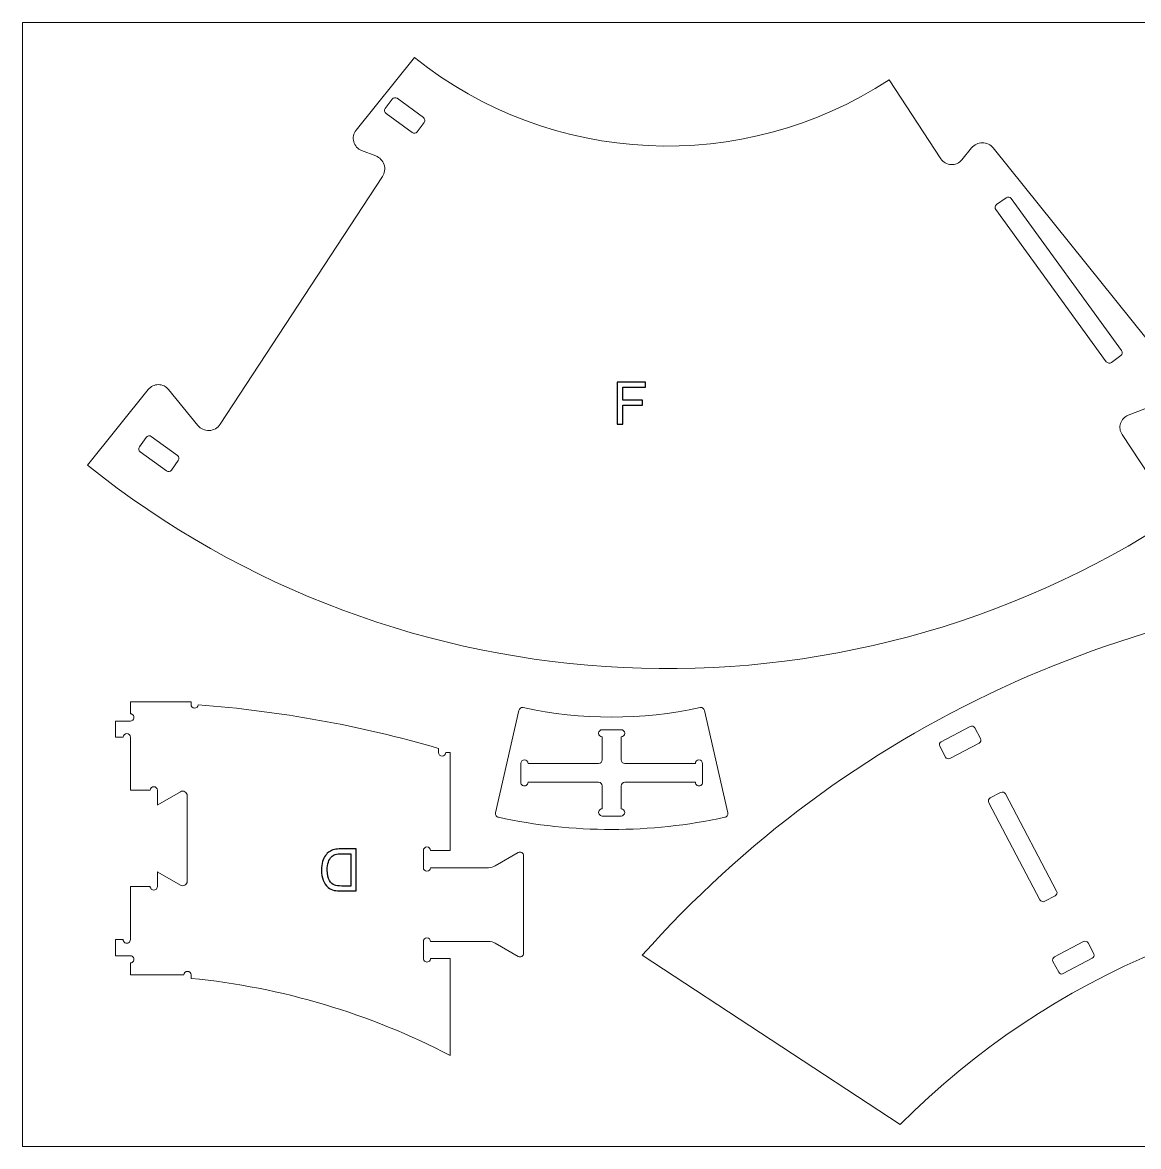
# Model space of a CAD drawing. Header units: centimetres. Extents: x -940 to -690, y -1475 to -1350.
# Drawn here: x -940 to -815.9, y -1475.4 to -1350.4 of the extents above; entities that cross this region are included whole.
import ezdxf

# ---------------------------------------------------------------- set-up
doc = ezdxf.new("R2010")
doc.units = ezdxf.units.CM
doc.header["$MEASUREMENT"] = 0
for name, color, linetype in [('decoupe', 7, 'Continuous'), ('lettres', 7, 'Continuous'), ('planche', 7, 'Continuous'), ('trous', 7, 'Continuous')]:
    doc.layers.add(name, color=color, linetype=linetype)

msp = doc.modelspace()

# ---------------------------------------------------------------- linework, layer by layer
at = {"layer": 'decoupe', "color": 5, "lineweight": 9}
for points, knots in [([(-843.66719, -1356.804), (-843.66719, -1356.804), (-837.90543, -1365.57555), (-837.90543, -1365.57555), (-837.65132, -1365.96235), (-837.22781, -1366.20461), (-836.76561, -1366.22761), (-836.30329, -1366.25062), (-835.85781, -1366.05159), (-835.56664, -1365.69198), (-835.56664, -1365.69198), (-834.49699, -1364.37101), (-834.49699, -1364.37101), (-834.20198, -1364.00675), (-833.75802, -1363.79552), (-833.28931, -1363.79645), (-832.8206, -1363.79738), (-832.37745, -1364.01047), (-832.08395, -1364.37589), (-832.08395, -1364.37589), (-811.63214, -1389.84003), (-811.63214, -1389.84003), (-811.32215, -1390.22601), (-811.21514, -1390.73679), (-811.34422, -1391.21479), (-811.47331, -1391.69268), (-811.82293, -1392.08018), (-812.28513, -1392.2576), (-812.28513, -1392.2576), (-817.0681, -1394.09364), (-817.0681, -1394.09364), (-817.47779, -1394.25084), (-817.79418, -1394.58524), (-817.92873, -1395.00283), (-818.06316, -1395.42053), (-818.00134, -1395.87669), (-817.76048, -1396.24339), (-817.76048, -1396.24339), (-811.76216, -1405.37501), (-811.76216, -1405.37501), (-849.07957, -1429.85921), (-897.91352, -1427.55318), (-932.7577, -1399.66159), (-932.7577, -1399.66159), (-926.00971, -1391.23873), (-926.00971, -1391.23873), (-925.73539, -1390.89632), (-925.32071, -1390.69658), (-924.88186, -1390.69542), (-924.44312, -1390.69426), (-924.02739, -1390.8919), (-923.75121, -1391.23292), (-923.75121, -1391.23292), (-920.51891, -1395.2244), (-920.51891, -1395.2244), (-920.20741, -1395.60911), (-919.73079, -1395.82197), (-919.2364, -1395.79699), (-918.7419, -1395.77212), (-918.2891, -1395.51244), (-918.0178, -1395.09834), (-918.0178, -1395.09834), (-899.97694, -1367.56043), (-899.97694, -1367.56043), (-899.72004, -1367.16829), (-899.65439, -1366.6811), (-899.79835, -1366.23493), (-899.94231, -1365.78888), (-900.28043, -1365.43194), (-900.718, -1365.26393), (-900.718, -1365.26393), (-902.29273, -1364.65951), (-902.29273, -1364.65951), (-902.72484, -1364.49359), (-903.0518, -1364.13143), (-903.17275, -1363.68467), (-903.29371, -1363.23804), (-903.19413, -1362.76038), (-902.9047, -1362.39915), (-902.9047, -1362.39915), (-896.4286, -1354.31567), (-896.4286, -1354.31567), (-881.22801, -1366.46197), (-859.94347, -1367.46585), (-843.66719, -1356.804)], [0, 0, 0, 0, 0.035714286, 0.035714286, 0.035714286, 0.071428571, 0.071428571, 0.071428571, 0.107142857, 0.107142857, 0.107142857, 0.142857143, 0.142857143, 0.142857143, 0.178571429, 0.178571429, 0.178571429, 0.214285714, 0.214285714, 0.214285714, 0.25, 0.25, 0.25, 0.285714286, 0.285714286, 0.285714286, 0.321428571, 0.321428571, 0.321428571, 0.357142857, 0.357142857, 0.357142857, 0.392857143, 0.392857143, 0.392857143, 0.428571429, 0.428571429, 0.428571429, 0.464285714, 0.464285714, 0.464285714, 0.5, 0.5, 0.5, 0.535714286, 0.535714286, 0.535714286, 0.571428571, 0.571428571, 0.571428571, 0.607142857, 0.607142857, 0.607142857, 0.642857143, 0.642857143, 0.642857143, 0.678571429, 0.678571429, 0.678571429, 0.714285714, 0.714285714, 0.714285714, 0.75, 0.75, 0.75, 0.785714286, 0.785714286, 0.785714286, 0.821428571, 0.821428571, 0.821428571, 0.857142857, 0.857142857, 0.857142857, 0.892857143, 0.892857143, 0.892857143, 0.928571429, 0.928571429, 0.928571429, 0.964285714, 0.964285714, 0.964285714, 1, 1, 1, 1]), ([(-842.41507, -1472.96849), (-842.41507, -1472.96849), (-871.0946, -1454.15676), (-871.0946, -1454.15676), (-848.59989, -1428.78759), (-816.55278, -1413.93736), (-782.65566, -1413.17503), (-748.75843, -1412.4127), (-716.07613, -1425.80718), (-692.46367, -1450.13946), (-692.46367, -1450.13946), (-696.543, -1454.09481), (-696.543, -1454.09481), (-696.86146, -1454.40362), (-697.3038, -1454.54965), (-697.7435, -1454.4912), (-698.18319, -1454.43275), (-698.57193, -1454.17613), (-698.79871, -1453.79491), (-698.79871, -1453.79491), (-700.27402, -1451.3139), (-700.27402, -1451.3139), (-700.52439, -1450.89294), (-700.9588, -1450.61503), (-701.44594, -1450.56433), (-701.93297, -1450.51375), (-702.41537, -1450.69616), (-702.74689, -1451.0566), (-702.74689, -1451.0566), (-714.93108, -1464.2995), (-714.93108, -1464.2995), (-715.25209, -1464.64838), (-715.3958, -1465.1249), (-715.32113, -1465.59299), (-715.24647, -1466.06119), (-714.96163, -1466.46945), (-714.54812, -1466.70111), (-714.54812, -1466.70111), (-713.07452, -1467.52673), (-713.07452, -1467.52673), (-712.67502, -1467.75065), (-712.40466, -1468.15011), (-712.34549, -1468.60429), (-712.28632, -1469.05846), (-712.44513, -1469.51386), (-712.77399, -1469.83272), (-712.77399, -1469.83272), (-716.7296, -1473.66816), (-716.7296, -1473.66816), (-733.19664, -1456.71064), (-755.78864, -1447.08385), (-779.42556, -1446.95226), (-803.06247, -1446.82068), (-825.76026, -1456.19535), (-842.41507, -1472.96849)], [0, 0, 0, 0, 0.055555556, 0.055555556, 0.055555556, 0.111111111, 0.111111111, 0.111111111, 0.166666667, 0.166666667, 0.166666667, 0.222222222, 0.222222222, 0.222222222, 0.277777778, 0.277777778, 0.277777778, 0.333333333, 0.333333333, 0.333333333, 0.388888889, 0.388888889, 0.388888889, 0.444444444, 0.444444444, 0.444444444, 0.5, 0.5, 0.5, 0.555555556, 0.555555556, 0.555555556, 0.611111111, 0.611111111, 0.611111111, 0.666666667, 0.666666667, 0.666666667, 0.722222222, 0.722222222, 0.722222222, 0.777777778, 0.777777778, 0.777777778, 0.833333333, 0.833333333, 0.833333333, 0.888888889, 0.888888889, 0.888888889, 0.944444444, 0.944444444, 0.944444444, 1, 1, 1, 1]), ([(-922.04668, -1456.33916), (-922.04668, -1456.11828), (-921.86763, -1455.93912), (-921.64664, -1455.93912), (-921.42576, -1455.93912), (-921.24671, -1456.11828), (-921.24671, -1456.33916), (-921.24671, -1456.33916), (-921.24671, -1456.71689), (-921.24671, -1456.71689), (-911.17987, -1457.70997), (-901.39781, -1460.62856), (-892.43269, -1465.31369), (-892.43269, -1465.31369), (-892.43269, -1454.51125), (-892.43269, -1454.51125), (-892.43269, -1454.51125), (-894.63263, -1454.51125), (-894.63263, -1454.51125), (-894.63263, -1454.65417), (-894.70885, -1454.78616), (-894.8326, -1454.85762), (-894.95634, -1454.92907), (-895.1089, -1454.92907), (-895.23264, -1454.85762), (-895.35638, -1454.78616), (-895.4326, -1454.65417), (-895.4326, -1454.51125), (-895.4326, -1454.51125), (-895.4326, -1452.6112), (-895.4326, -1452.6112), (-895.4326, -1452.39032), (-895.25355, -1452.21127), (-895.03268, -1452.21127), (-894.81168, -1452.21127), (-894.63263, -1452.39032), (-894.63263, -1452.6112), (-894.63263, -1452.6112), (-892.28269, -1452.6112), (-892.28269, -1452.6112), (-892.28269, -1452.6112), (-888.18454, -1452.6112), (-888.18454, -1452.6112), (-887.92125, -1452.6112), (-887.66261, -1452.68056), (-887.43453, -1452.8122), (-887.43453, -1452.8122), (-884.88264, -1454.2855), (-884.88264, -1454.2855), (-884.7589, -1454.35695), (-884.60646, -1454.35695), (-884.4826, -1454.2855), (-884.35886, -1454.21404), (-884.28264, -1454.08205), (-884.28264, -1453.93913), (-884.28264, -1453.93913), (-884.28264, -1443.08336), (-884.28264, -1443.08336), (-884.28264, -1442.94045), (-884.35886, -1442.80834), (-884.4826, -1442.73688), (-884.60646, -1442.66543), (-884.7589, -1442.66543), (-884.88264, -1442.73688), (-884.88264, -1442.73688), (-887.43453, -1444.21029), (-887.43453, -1444.21029), (-887.66261, -1444.34193), (-887.92125, -1444.41118), (-888.18454, -1444.41118), (-888.18454, -1444.41118), (-892.28269, -1444.41118), (-892.28269, -1444.41118), (-892.28269, -1444.41118), (-894.63263, -1444.41118), (-894.63263, -1444.41118), (-894.63263, -1444.63218), (-894.81168, -1444.81123), (-895.03268, -1444.81123), (-895.25355, -1444.81123), (-895.4326, -1444.63218), (-895.4326, -1444.41118), (-895.4326, -1444.41118), (-895.4326, -1442.51124), (-895.4326, -1442.51124), (-895.4326, -1442.29036), (-895.25355, -1442.1112), (-895.03268, -1442.1112), (-894.81168, -1442.1112), (-894.63263, -1442.29036), (-894.63263, -1442.51124), (-894.63263, -1442.51124), (-892.43269, -1442.51124), (-892.43269, -1442.51124), (-892.43269, -1442.51124), (-892.43269, -1431.61132), (-892.43269, -1431.61132), (-892.43269, -1431.61132), (-892.94671, -1431.61132), (-892.94671, -1431.61132), (-892.94671, -1431.8322), (-893.12588, -1432.01124), (-893.34676, -1432.01124), (-893.56763, -1432.01124), (-893.74668, -1431.8322), (-893.74668, -1431.61132), (-893.74668, -1431.61132), (-893.74668, -1431.15109), (-893.74668, -1431.15109), (-902.45317, -1428.60501), (-911.40295, -1426.98032), (-920.44871, -1426.30398), (-920.46486, -1426.52404), (-920.65611, -1426.6895), (-920.87629, -1426.67381), (-921.09636, -1426.65801), (-921.26216, -1426.46688), (-921.24671, -1426.24681), (-921.24671, -1426.24681), (-921.24671, -1425.97191), (-921.24671, -1425.97191), (-921.24671, -1425.97191), (-927.99666, -1425.97191), (-927.99666, -1425.97191), (-927.99666, -1425.97191), (-927.99666, -1427.30542), (-927.99666, -1427.30542), (-927.85375, -1427.30542), (-927.72176, -1427.38164), (-927.6503, -1427.5055), (-927.57884, -1427.62925), (-927.57884, -1427.78169), (-927.6503, -1427.90543), (-927.72176, -1428.02917), (-927.85375, -1428.10551), (-927.99666, -1428.10551), (-927.99666, -1428.10551), (-929.64668, -1428.10551), (-929.64668, -1428.10551), (-929.64668, -1428.10551), (-929.64668, -1429.90541), (-929.64668, -1429.90541), (-929.64668, -1429.90541), (-928.79663, -1429.90541), (-928.79663, -1429.90541), (-928.79663, -1429.68453), (-928.61759, -1429.50549), (-928.39671, -1429.50549), (-928.17571, -1429.50549), (-927.99666, -1429.68453), (-927.99666, -1429.90541), (-927.99666, -1429.90541), (-927.99666, -1435.80555), (-927.99666, -1435.80555), (-927.99666, -1435.80555), (-925.79672, -1435.80555), (-925.79672, -1435.80555), (-925.79672, -1435.58468), (-925.61755, -1435.40563), (-925.39668, -1435.40563), (-925.1758, -1435.40563), (-924.99663, -1435.58468), (-924.99663, -1435.80555), (-924.99663, -1435.80555), (-924.99663, -1437.44453), (-924.99663, -1437.44453), (-924.99663, -1437.44453), (-924.97246, -1437.43152), (-924.97246, -1437.43152), (-924.97246, -1437.43152), (-924.94865, -1437.41804), (-924.94865, -1437.41804), (-924.94865, -1437.41804), (-922.43255, -1435.96543), (-922.43255, -1435.96543), (-922.2779, -1435.87608), (-922.08723, -1435.87608), (-921.93258, -1435.96543), (-921.77793, -1436.05467), (-921.68254, -1436.21977), (-921.68254, -1436.39836), (-921.68254, -1436.39836), (-921.68254, -1445.91271), (-921.68254, -1445.91271), (-921.68254, -1446.09141), (-921.77793, -1446.2564), (-921.93258, -1446.34575), (-922.08723, -1446.4351), (-922.2779, -1446.4351), (-922.43255, -1446.34575), (-922.43255, -1446.34575), (-924.94865, -1444.89314), (-924.94865, -1444.89314), (-924.94865, -1444.89314), (-924.97246, -1444.87966), (-924.97246, -1444.87966), (-924.97246, -1444.87966), (-924.99663, -1444.86665), (-924.99663, -1444.86665), (-924.99663, -1444.86665), (-924.99663, -1446.50551), (-924.99663, -1446.50551), (-924.99663, -1446.64843), (-925.07297, -1446.78054), (-925.19671, -1446.85199), (-925.32045, -1446.92345), (-925.4729, -1446.92345), (-925.59664, -1446.85199), (-925.72038, -1446.78054), (-925.79672, -1446.64843), (-925.79672, -1446.50551), (-925.79672, -1446.50551), (-927.99666, -1446.50551), (-927.99666, -1446.50551), (-927.99666, -1446.50551), (-927.99666, -1452.40565), (-927.99666, -1452.40565), (-927.99666, -1452.54857), (-928.07289, -1452.68068), (-928.19663, -1452.75213), (-928.32049, -1452.82359), (-928.47293, -1452.82359), (-928.59667, -1452.75213), (-928.72041, -1452.68068), (-928.79663, -1452.54857), (-928.79663, -1452.40565), (-928.79663, -1452.40565), (-929.64668, -1452.40565), (-929.64668, -1452.40565), (-929.64668, -1452.40565), (-929.64668, -1454.20567), (-929.64668, -1454.20567), (-929.64668, -1454.20567), (-927.99666, -1454.20567), (-927.99666, -1454.20567), (-927.85375, -1454.20567), (-927.72176, -1454.28189), (-927.6503, -1454.40564), (-927.57884, -1454.52938), (-927.57884, -1454.68194), (-927.6503, -1454.80568), (-927.72176, -1454.92942), (-927.85375, -1455.00564), (-927.99666, -1455.00564), (-927.99666, -1455.00564), (-927.99666, -1456.33916), (-927.99666, -1456.33916), (-927.99666, -1456.33916), (-922.04668, -1456.33916), (-922.04668, -1456.33916)], [0, 0, 0, 0, 0.012048193, 0.012048193, 0.012048193, 0.024096386, 0.024096386, 0.024096386, 0.036144578, 0.036144578, 0.036144578, 0.048192771, 0.048192771, 0.048192771, 0.060240964, 0.060240964, 0.060240964, 0.072289157, 0.072289157, 0.072289157, 0.084337349, 0.084337349, 0.084337349, 0.096385542, 0.096385542, 0.096385542, 0.108433735, 0.108433735, 0.108433735, 0.120481928, 0.120481928, 0.120481928, 0.13253012, 0.13253012, 0.13253012, 0.144578313, 0.144578313, 0.144578313, 0.156626506, 0.156626506, 0.156626506, 0.168674699, 0.168674699, 0.168674699, 0.180722892, 0.180722892, 0.180722892, 0.192771084, 0.192771084, 0.192771084, 0.204819277, 0.204819277, 0.204819277, 0.21686747, 0.21686747, 0.21686747, 0.228915663, 0.228915663, 0.228915663, 0.240963855, 0.240963855, 0.240963855, 0.253012048, 0.253012048, 0.253012048, 0.265060241, 0.265060241, 0.265060241, 0.277108434, 0.277108434, 0.277108434, 0.289156627, 0.289156627, 0.289156627, 0.301204819, 0.301204819, 0.301204819, 0.313253012, 0.313253012, 0.313253012, 0.325301205, 0.325301205, 0.325301205, 0.337349398, 0.337349398, 0.337349398, 0.34939759, 0.34939759, 0.34939759, 0.361445783, 0.361445783, 0.361445783, 0.373493976, 0.373493976, 0.373493976, 0.385542169, 0.385542169, 0.385542169, 0.397590361, 0.397590361, 0.397590361, 0.409638554, 0.409638554, 0.409638554, 0.421686747, 0.421686747, 0.421686747, 0.43373494, 0.43373494, 0.43373494, 0.445783133, 0.445783133, 0.445783133, 0.457831325, 0.457831325, 0.457831325, 0.469879518, 0.469879518, 0.469879518, 0.481927711, 0.481927711, 0.481927711, 0.493975904, 0.493975904, 0.493975904, 0.506024096, 0.506024096, 0.506024096, 0.518072289, 0.518072289, 0.518072289, 0.530120482, 0.530120482, 0.530120482, 0.542168675, 0.542168675, 0.542168675, 0.554216867, 0.554216867, 0.554216867, 0.56626506, 0.56626506, 0.56626506, 0.578313253, 0.578313253, 0.578313253, 0.590361446, 0.590361446, 0.590361446, 0.602409639, 0.602409639, 0.602409639, 0.614457831, 0.614457831, 0.614457831, 0.626506024, 0.626506024, 0.626506024, 0.638554217, 0.638554217, 0.638554217, 0.65060241, 0.65060241, 0.65060241, 0.662650602, 0.662650602, 0.662650602, 0.674698795, 0.674698795, 0.674698795, 0.686746988, 0.686746988, 0.686746988, 0.698795181, 0.698795181, 0.698795181, 0.710843373, 0.710843373, 0.710843373, 0.722891566, 0.722891566, 0.722891566, 0.734939759, 0.734939759, 0.734939759, 0.746987952, 0.746987952, 0.746987952, 0.759036145, 0.759036145, 0.759036145, 0.771084337, 0.771084337, 0.771084337, 0.78313253, 0.78313253, 0.78313253, 0.795180723, 0.795180723, 0.795180723, 0.807228916, 0.807228916, 0.807228916, 0.819277108, 0.819277108, 0.819277108, 0.831325301, 0.831325301, 0.831325301, 0.843373494, 0.843373494, 0.843373494, 0.855421687, 0.855421687, 0.855421687, 0.86746988, 0.86746988, 0.86746988, 0.879518072, 0.879518072, 0.879518072, 0.891566265, 0.891566265, 0.891566265, 0.903614458, 0.903614458, 0.903614458, 0.915662651, 0.915662651, 0.915662651, 0.927710843, 0.927710843, 0.927710843, 0.939759036, 0.939759036, 0.939759036, 0.951807229, 0.951807229, 0.951807229, 0.963855422, 0.963855422, 0.963855422, 0.975903614, 0.975903614, 0.975903614, 0.987951807, 0.987951807, 0.987951807, 1, 1, 1, 1]), ([(-861.9045, -1438.8068), (-861.80028, -1438.78415), (-861.70954, -1438.72082), (-861.65214, -1438.63089), (-861.59486, -1438.54096), (-861.57592, -1438.43197), (-861.59939, -1438.32787), (-861.59939, -1438.32787), (-864.17463, -1426.9145), (-864.17463, -1426.9145), (-864.22296, -1426.70036), (-864.43501, -1426.56511), (-864.64961, -1426.61171), (-871.13942, -1428.01796), (-877.85522, -1428.01796), (-884.34502, -1426.61171), (-884.55963, -1426.56511), (-884.77167, -1426.70036), (-884.82001, -1426.9145), (-884.82001, -1426.9145), (-887.39537, -1438.32787), (-887.39537, -1438.32787), (-887.41884, -1438.43197), (-887.39978, -1438.54096), (-887.3425, -1438.63089), (-887.28522, -1438.72082), (-887.19436, -1438.78415), (-887.09013, -1438.8068), (-878.79206, -1440.6124), (-870.20258, -1440.6124), (-861.9045, -1438.8068)], [0, 0, 0, 0, 0.1, 0.1, 0.1, 0.2, 0.2, 0.2, 0.3, 0.3, 0.3, 0.4, 0.4, 0.4, 0.5, 0.5, 0.5, 0.6, 0.6, 0.6, 0.7, 0.7, 0.7, 0.8, 0.8, 0.8, 0.9, 0.9, 0.9, 1, 1, 1, 1])]:
    msp.add_open_spline(points, degree=3, knots=knots, dxfattribs=at)
at = {"layer": 'lettres', "color": 230}
for points, knots in [([(-873.88185, -1395.09784), (-873.88185, -1395.09784), (-873.88185, -1390.41433), (-873.88185, -1390.41433), (-873.88185, -1390.41433), (-870.72245, -1390.41433), (-870.72245, -1390.41433), (-870.72245, -1390.41433), (-870.72245, -1390.9638), (-870.72245, -1390.9638), (-870.72245, -1390.9638), (-873.26044, -1390.9638), (-873.26044, -1390.9638), (-873.26044, -1390.9638), (-873.26044, -1392.42249), (-873.26044, -1392.42249), (-873.26044, -1392.42249), (-871.06259, -1392.42249), (-871.06259, -1392.42249), (-871.06259, -1392.42249), (-871.06259, -1392.97195), (-871.06259, -1392.97195), (-871.06259, -1392.97195), (-873.26044, -1392.97195), (-873.26044, -1392.97195), (-873.26044, -1392.97195), (-873.26044, -1395.09784), (-873.26044, -1395.09784), (-873.26044, -1395.09784), (-873.88185, -1395.09784), (-873.88185, -1395.09784)], [0, 0, 0, 0, 0.1, 0.1, 0.1, 0.2, 0.2, 0.2, 0.3, 0.3, 0.3, 0.4, 0.4, 0.4, 0.5, 0.5, 0.5, 0.6, 0.6, 0.6, 0.7, 0.7, 0.7, 0.8, 0.8, 0.8, 0.9, 0.9, 0.9, 1, 1, 1, 1]), ([(-902.88243, -1442.31592), (-902.88243, -1442.31592), (-902.88243, -1446.99943), (-902.88243, -1446.99943), (-902.88243, -1446.99943), (-904.49593, -1446.99943), (-904.49593, -1446.99943), (-904.86006, -1446.99943), (-905.13806, -1446.97653), (-905.32994, -1446.93292), (-905.59813, -1446.87078), (-905.82707, -1446.75849), (-906.01676, -1446.59714), (-906.26424, -1446.38782), (-906.44848, -1446.12181), (-906.57059, -1445.79693), (-906.69378, -1445.47205), (-906.75483, -1445.1003), (-906.75483, -1444.68275), (-906.75483, -1444.32734), (-906.7134, -1444.01227), (-906.63055, -1443.73754), (-906.54769, -1443.46281), (-906.44085, -1443.23496), (-906.31112, -1443.05508), (-906.18029, -1442.87519), (-906.03857, -1442.73347), (-905.88376, -1442.63099), (-905.73004, -1442.52742), (-905.54362, -1442.44892), (-905.32558, -1442.3955), (-905.10644, -1442.34208), (-904.8557, -1442.31592), (-904.57225, -1442.31592), (-904.57225, -1442.31592), (-902.88243, -1442.31592), (-902.88243, -1442.31592)], [0, 0, 0, 0, 0.083333333, 0.083333333, 0.083333333, 0.166666667, 0.166666667, 0.166666667, 0.25, 0.25, 0.25, 0.333333333, 0.333333333, 0.333333333, 0.416666667, 0.416666667, 0.416666667, 0.5, 0.5, 0.5, 0.583333333, 0.583333333, 0.583333333, 0.666666667, 0.666666667, 0.666666667, 0.75, 0.75, 0.75, 0.833333333, 0.833333333, 0.833333333, 0.916666667, 0.916666667, 0.916666667, 1, 1, 1, 1]), ([(-903.50385, -1442.86538), (-903.50385, -1442.86538), (-904.50247, -1442.86538), (-904.50247, -1442.86538), (-904.811, -1442.86538), (-905.05302, -1442.89373), (-905.22855, -1442.95151), (-905.40407, -1443.00929), (-905.54362, -1443.08996), (-905.64827, -1443.19462), (-905.79436, -1443.3418), (-905.90883, -1443.54022), (-905.9906, -1443.78878), (-906.07236, -1444.03735), (-906.11379, -1444.33824), (-906.11379, -1444.69256), (-906.11379, -1445.18315), (-906.03312, -1445.56036), (-905.87286, -1445.82419), (-905.7126, -1446.08802), (-905.51745, -1446.26463), (-905.28742, -1446.35403), (-905.12171, -1446.41835), (-904.85461, -1446.44996), (-904.48612, -1446.44996), (-904.48612, -1446.44996), (-903.50385, -1446.44996), (-903.50385, -1446.44996), (-903.50385, -1446.44996), (-903.50385, -1442.86538), (-903.50385, -1442.86538)], [0, 0, 0, 0, 0.1, 0.1, 0.1, 0.2, 0.2, 0.2, 0.3, 0.3, 0.3, 0.4, 0.4, 0.4, 0.5, 0.5, 0.5, 0.6, 0.6, 0.6, 0.7, 0.7, 0.7, 0.8, 0.8, 0.8, 0.9, 0.9, 0.9, 1, 1, 1, 1])]:
    msp.add_open_spline(points, degree=3, knots=knots, dxfattribs=at)
at = {"layer": 'planche', "lineweight": 20}
msp.add_lwpolyline([(-939.99181, -1475.41983), (-689.99181, -1475.41983), (-689.99181, -1350.41983), (-939.99181, -1350.41983), (-939.99181, -1475.41983)], close=True, dxfattribs=at)
at = {"layer": 'trous', "color": 3, "lineweight": 20}
for points in [[(-896.66747, -1362.66835), (-896.66747, -1362.66835), (-899.57997, -1360.55229), (-899.57997, -1360.55229), (-899.75797, -1360.42297), (-899.79777, -1360.17158), (-899.66847, -1359.99361), (-899.66847, -1359.99361), (-898.9043, -1358.94183), (-898.9043, -1358.94183), (-898.775, -1358.76386), (-898.52362, -1358.72403), (-898.34562, -1358.85336), (-898.34562, -1358.85336), (-895.43312, -1360.96941), (-895.43312, -1360.96941), (-895.25513, -1361.09873), (-895.21533, -1361.35012), (-895.34463, -1361.52809), (-895.34463, -1361.52809), (-896.10879, -1362.57987), (-896.10879, -1362.57987), (-896.23809, -1362.75784), (-896.48947, -1362.79767), (-896.66747, -1362.66835)], [(-818.9518, -1388.23156), (-818.9518, -1388.23156), (-817.89997, -1387.46737), (-817.89997, -1387.46737), (-817.72201, -1387.33807), (-817.6822, -1387.0867), (-817.8115, -1386.90874), (-817.8115, -1386.90874), (-830.09627, -1370.0002), (-830.09627, -1370.0002), (-830.22557, -1369.82223), (-830.47693, -1369.78242), (-830.6549, -1369.91172), (-830.6549, -1369.91172), (-831.70672, -1370.67592), (-831.70672, -1370.67592), (-831.88469, -1370.80522), (-831.9245, -1371.05658), (-831.7952, -1371.23455), (-831.7952, -1371.23455), (-819.51043, -1388.14309), (-819.51043, -1388.14309), (-819.38113, -1388.32105), (-819.12976, -1388.36086), (-818.9518, -1388.23156)], [(-923.99467, -1400.28103), (-923.99467, -1400.28103), (-926.90718, -1398.16498), (-926.90718, -1398.16498), (-927.08517, -1398.03566), (-927.12497, -1397.78427), (-926.99567, -1397.6063), (-926.99567, -1397.6063), (-926.23151, -1396.55452), (-926.23151, -1396.55452), (-926.1022, -1396.37655), (-925.85082, -1396.33672), (-925.67283, -1396.46604), (-925.67283, -1396.46604), (-922.76032, -1398.5821), (-922.76032, -1398.5821), (-922.58233, -1398.71142), (-922.54253, -1398.96281), (-922.67183, -1399.14078), (-922.67183, -1399.14078), (-923.43599, -1400.19256), (-923.43599, -1400.19256), (-923.5653, -1400.37053), (-923.81668, -1400.41036), (-923.99467, -1400.28103)], [(-836.89364, -1432.25968), (-836.89364, -1432.25968), (-833.65584, -1430.55558), (-833.65584, -1430.55558), (-833.47544, -1430.46063), (-833.40554, -1430.23536), (-833.50048, -1430.05498), (-833.50048, -1430.05498), (-834.1333, -1428.85261), (-834.1333, -1428.85261), (-834.22825, -1428.67221), (-834.4535, -1428.60231), (-834.63391, -1428.69726), (-834.63391, -1428.69726), (-837.87171, -1430.40136), (-837.87171, -1430.40136), (-838.05211, -1430.49631), (-838.12202, -1430.72156), (-838.02707, -1430.90196), (-838.02707, -1430.90196), (-837.39425, -1432.10433), (-837.39425, -1432.10433), (-837.29931, -1432.28471), (-837.07405, -1432.35463), (-836.89364, -1432.25968)], [(-831.2588, -1436.04179), (-831.2588, -1436.04179), (-832.4084, -1436.64684), (-832.4084, -1436.64684), (-832.6033, -1436.74942), (-832.67884, -1436.99281), (-832.57625, -1437.18772), (-832.57625, -1437.18772), (-826.89454, -1447.98301), (-826.89454, -1447.98301), (-826.79195, -1448.17792), (-826.54856, -1448.25345), (-826.35366, -1448.15088), (-826.35366, -1448.15088), (-825.20406, -1447.54582), (-825.20406, -1447.54582), (-825.00916, -1447.44325), (-824.93362, -1447.19986), (-825.03621, -1447.00495), (-825.03621, -1447.00495), (-830.71792, -1436.20966), (-830.71792, -1436.20966), (-830.82051, -1436.01475), (-831.0639, -1435.93921), (-831.2588, -1436.04179)], [(-824.30761, -1456.19349), (-824.30761, -1456.19349), (-821.06981, -1454.48939), (-821.06981, -1454.48939), (-820.88941, -1454.39444), (-820.81951, -1454.16917), (-820.91445, -1453.98878), (-820.91445, -1453.98878), (-821.54727, -1452.78642), (-821.54727, -1452.78642), (-821.64222, -1452.60602), (-821.86747, -1452.53611), (-822.04788, -1452.63106), (-822.04788, -1452.63106), (-825.28568, -1454.33516), (-825.28568, -1454.33516), (-825.46608, -1454.43011), (-825.53599, -1454.65537), (-825.44104, -1454.83577), (-825.44104, -1454.83577), (-824.80822, -1456.03813), (-824.80822, -1456.03813), (-824.71328, -1456.21852), (-824.48802, -1456.28844), (-824.30761, -1456.19349)]]:
    msp.add_open_spline(points, degree=3, knots=[0, 0, 0, 0, 0.125, 0.125, 0.125, 0.25, 0.25, 0.25, 0.375, 0.375, 0.375, 0.5, 0.5, 0.5, 0.625, 0.625, 0.625, 0.75, 0.75, 0.75, 0.875, 0.875, 0.875, 1, 1, 1, 1], dxfattribs=at)
at = {"layer": 'trous', "color": 3, "lineweight": 9}
msp.add_open_spline([(-884.59727, -1432.81847), (-884.59727, -1432.81847), (-884.59727, -1434.9185), (-884.59727, -1434.9185), (-884.59727, -1435.06141), (-884.52105, -1435.19352), (-884.39731, -1435.26498), (-884.27357, -1435.33632), (-884.12112, -1435.33643), (-883.99727, -1435.26498), (-883.87352, -1435.19352), (-883.7973, -1435.06153), (-883.7973, -1434.9185), (-883.7973, -1434.9185), (-875.94737, -1434.9185), (-875.94737, -1434.9185), (-875.7265, -1434.9185), (-875.54733, -1435.09766), (-875.54733, -1435.31866), (-875.54733, -1435.31866), (-875.54733, -1437.86624), (-875.54733, -1437.86624), (-875.69024, -1437.86624), (-875.82235, -1437.94246), (-875.89381, -1438.06621), (-875.96527, -1438.19007), (-875.96527, -1438.34251), (-875.89381, -1438.46625), (-875.82235, -1438.58999), (-875.69024, -1438.66621), (-875.54733, -1438.66621), (-875.54733, -1438.66621), (-873.44731, -1438.66621), (-873.44731, -1438.66621), (-873.22643, -1438.66621), (-873.04726, -1438.48716), (-873.04726, -1438.26629), (-873.04726, -1438.04529), (-873.22643, -1437.86624), (-873.44731, -1437.86624), (-873.44731, -1437.86624), (-873.44731, -1435.31866), (-873.44731, -1435.31866), (-873.44731, -1435.21246), (-873.40525, -1435.11067), (-873.33019, -1435.03562), (-873.25524, -1434.96067), (-873.15335, -1434.9185), (-873.04726, -1434.9185), (-873.04726, -1434.9185), (-865.19733, -1434.9185), (-865.19733, -1434.9185), (-865.19733, -1435.06153), (-865.12111, -1435.19352), (-864.99737, -1435.26498), (-864.87363, -1435.33632), (-864.72107, -1435.33632), (-864.59733, -1435.26498), (-864.47359, -1435.19352), (-864.39736, -1435.06153), (-864.39736, -1434.9185), (-864.39736, -1434.9185), (-864.39736, -1432.81859), (-864.39736, -1432.81859), (-864.39736, -1432.5976), (-864.57641, -1432.41855), (-864.79729, -1432.41855), (-865.01829, -1432.41855), (-865.19733, -1432.5976), (-865.19733, -1432.81847), (-865.19733, -1432.81847), (-865.19733, -1432.81859), (-865.19733, -1432.81859), (-865.19733, -1432.81859), (-873.04726, -1432.81859), (-873.04726, -1432.81859), (-873.15335, -1432.81859), (-873.25513, -1432.77641), (-873.33019, -1432.70135), (-873.40513, -1432.62641), (-873.44731, -1432.52463), (-873.44731, -1432.41855), (-873.44731, -1432.41855), (-873.44731, -1429.86631), (-873.44731, -1429.86631), (-873.22643, -1429.86631), (-873.04726, -1429.68715), (-873.04726, -1429.46627), (-873.04726, -1429.24539), (-873.22643, -1429.06623), (-873.44731, -1429.06623), (-873.44731, -1429.06623), (-875.54733, -1429.06623), (-875.54733, -1429.06623), (-875.76832, -1429.06623), (-875.94737, -1429.24539), (-875.94737, -1429.46627), (-875.94737, -1429.68715), (-875.76832, -1429.86631), (-875.54733, -1429.86631), (-875.54733, -1429.86631), (-875.54733, -1432.41855), (-875.54733, -1432.41855), (-875.54733, -1432.52463), (-875.58951, -1432.62629), (-875.66457, -1432.70135), (-875.73951, -1432.7763), (-875.84129, -1432.81859), (-875.94737, -1432.81859), (-875.94737, -1432.81859), (-883.7973, -1432.81859), (-883.7973, -1432.81859), (-883.7973, -1432.5976), (-883.97635, -1432.41855), (-884.19735, -1432.41855), (-884.41822, -1432.41855), (-884.59727, -1432.5976), (-884.59727, -1432.81847)], degree=3, knots=[0, 0, 0, 0, 0.025641026, 0.025641026, 0.025641026, 0.051282051, 0.051282051, 0.051282051, 0.076923077, 0.076923077, 0.076923077, 0.102564103, 0.102564103, 0.102564103, 0.128205128, 0.128205128, 0.128205128, 0.153846154, 0.153846154, 0.153846154, 0.179487179, 0.179487179, 0.179487179, 0.205128205, 0.205128205, 0.205128205, 0.230769231, 0.230769231, 0.230769231, 0.256410256, 0.256410256, 0.256410256, 0.282051282, 0.282051282, 0.282051282, 0.307692308, 0.307692308, 0.307692308, 0.333333333, 0.333333333, 0.333333333, 0.358974359, 0.358974359, 0.358974359, 0.384615385, 0.384615385, 0.384615385, 0.41025641, 0.41025641, 0.41025641, 0.435897436, 0.435897436, 0.435897436, 0.461538462, 0.461538462, 0.461538462, 0.487179487, 0.487179487, 0.487179487, 0.512820513, 0.512820513, 0.512820513, 0.538461538, 0.538461538, 0.538461538, 0.564102564, 0.564102564, 0.564102564, 0.58974359, 0.58974359, 0.58974359, 0.615384615, 0.615384615, 0.615384615, 0.641025641, 0.641025641, 0.641025641, 0.666666667, 0.666666667, 0.666666667, 0.692307692, 0.692307692, 0.692307692, 0.717948718, 0.717948718, 0.717948718, 0.743589744, 0.743589744, 0.743589744, 0.769230769, 0.769230769, 0.769230769, 0.794871795, 0.794871795, 0.794871795, 0.820512821, 0.820512821, 0.820512821, 0.846153846, 0.846153846, 0.846153846, 0.871794872, 0.871794872, 0.871794872, 0.897435897, 0.897435897, 0.897435897, 0.923076923, 0.923076923, 0.923076923, 0.948717949, 0.948717949, 0.948717949, 0.974358974, 0.974358974, 0.974358974, 1, 1, 1, 1], dxfattribs=at)

doc.saveas('drawing.dxf')
